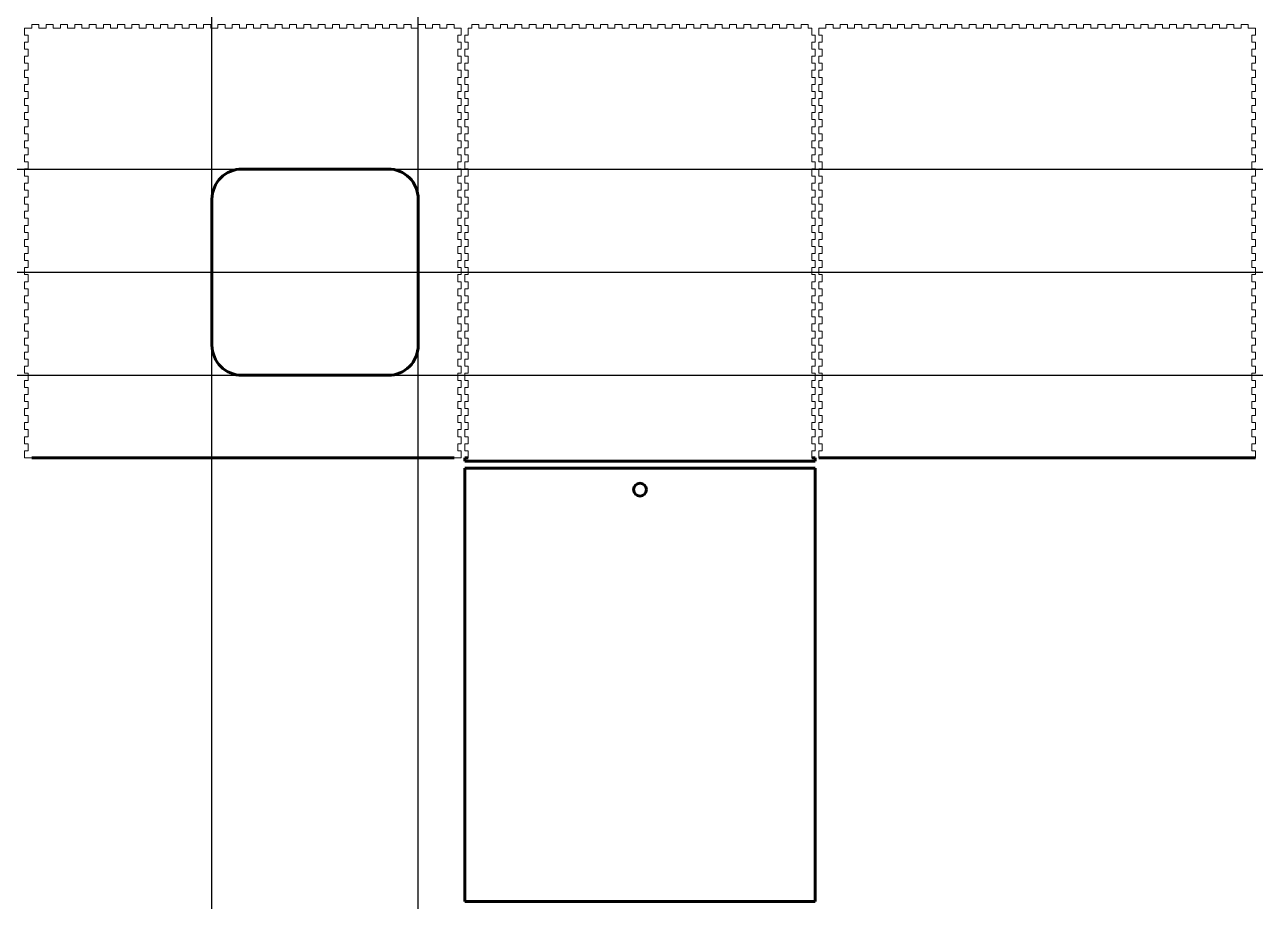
# Model space of a CAD drawing. Header units: millimetres. Extents: x 0 to 1432, y 0 to 2040.
# Drawn here: x 0 to 1432, y 0 to 1020 of the extents above; entities that cross this region are included whole.
import ezdxf

# ---------------------------------------------------------------- set-up
doc = ezdxf.new("R2010")
doc.units = ezdxf.units.MM
doc.linetypes.add('K5LT32768', pattern=[0])
doc.linetypes.add('K5LT_BASIC', pattern=[0])
doc.layers.add('1', color=7, linetype='Continuous')

msp = doc.modelspace()

# ---------------------------------------------------------------- linework, layer by layer
at = {"layer": '1', "color": 7, "linetype": 'K5LT32768', "lineweight": 18}
for p, q in [((8.33, 1016), (8.33, 1020)), ((8.33, 1020), (16.66, 1020)), ((16.66, 1020), (16.66, 1016)), ((24.98, 1016), (24.98, 1020)), ((24.98, 1020), (33.31, 1020)), ((33.31, 1020), (33.31, 1016)), ((41.64, 1016), (41.64, 1020)), ((41.64, 1020), (49.97, 1020)), ((49.97, 1020), (49.97, 1016)), ((58.3, 1016), (58.3, 1020)), ((58.3, 1020), (66.62, 1020)), ((66.62, 1020), (66.62, 1016)), ((74.95, 1016), (74.95, 1020)), ((74.95, 1020), (83.28, 1020)), ((83.28, 1020), (83.28, 1016)), ((91.61, 1016), (91.61, 1020)), ((91.61, 1020), (99.93, 1020)), ((99.93, 1020), (99.93, 1016)), ((108.26, 1016), (108.26, 1020)), ((108.26, 1020), (116.59, 1020)), ((116.59, 1020), (116.59, 1016)), ((124.92, 1016), (124.92, 1020)), ((124.92, 1020), (133.25, 1020)), ((133.25, 1020), (133.25, 1016)), ((141.57, 1016), (141.57, 1020)), ((141.57, 1020), (149.9, 1020)), ((149.9, 1020), (149.9, 1016)), ((158.23, 1016), (158.23, 1020)), ((158.23, 1020), (166.56, 1020)), ((166.56, 1020), (166.56, 1016)), ((174.88, 1016), (174.88, 1020)), ((174.88, 1020), (183.21, 1020)), ((183.21, 1020), (183.21, 1016)), ((191.54, 1016), (191.54, 1020)), ((191.54, 1020), (199.87, 1020)), ((199.87, 1020), (199.87, 1016)), ((208.2, 1016), (208.2, 1020)), ((208.2, 1020), (216.53, 1020)), ((216.53, 1020), (216.53, 1016)), ((224.85, 1016), (224.85, 1020)), ((224.85, 1020), (233.18, 1020)), ((233.18, 1020), (233.18, 1016)), ((241.51, 1016), (241.51, 1020)), ((241.51, 1020), (249.84, 1020)), ((249.84, 1020), (249.84, 1016)), ((258.16, 1016), (258.16, 1020)), ((258.16, 1020), (266.49, 1020)), ((266.49, 1020), (266.49, 1016)), ((274.82, 1016), (274.82, 1020)), ((274.82, 1020), (283.15, 1020)), ((283.15, 1020), (283.15, 1016)), ((291.48, 1016), (291.48, 1020)), ((291.48, 1020), (299.8, 1020)), ((299.8, 1020), (299.8, 1016)), ((308.13, 1016), (308.13, 1020)), ((308.13, 1020), (316.46, 1020)), ((316.46, 1020), (316.46, 1016)), ((324.79, 1016), (324.79, 1020)), ((324.79, 1020), (333.12, 1020)), ((333.12, 1020), (333.12, 1016)), ((341.44, 1016), (341.44, 1020)), ((341.44, 1020), (349.77, 1020)), ((349.77, 1020), (349.77, 1016)), ((358.1, 1016), (358.1, 1020)), ((358.1, 1020), (366.43, 1020)), ((366.43, 1020), (366.43, 1016)), ((374.75, 1016), (374.75, 1020)), ((374.75, 1020), (383.08, 1020)), ((383.08, 1020), (383.08, 1016)), ((391.41, 1016), (391.41, 1020)), ((391.41, 1020), (399.74, 1020)), ((399.74, 1020), (399.74, 1016)), ((408.07, 1016), (408.07, 1020)), ((408.07, 1020), (416.39, 1020)), ((416.39, 1020), (416.39, 1016)), ((424.72, 1016), (424.72, 1020)), ((424.72, 1020), (433.05, 1020)), ((433.05, 1020), (433.05, 1016)), ((441.38, 1016), (441.38, 1020)), ((441.38, 1020), (449.7, 1020)), ((449.7, 1020), (449.7, 1016)), ((458.03, 1016), (458.03, 1020)), ((458.03, 1020), (466.36, 1020)), ((466.36, 1020), (466.36, 1016)), ((474.69, 1016), (474.69, 1020)), ((474.69, 1020), (483.02, 1020)), ((483.02, 1020), (483.02, 1016)), ((491.34, 1016), (491.34, 1020)), ((491.34, 1020), (499.67, 1020)), ((499.67, 1020), (499.67, 1016)), ((528.65, 1020), (520.33, 1020)), ((520.33, 1020), (520.33, 1016)), ((528.65, 1016), (528.65, 1020)), ((545.31, 1020), (536.98, 1020)), ((536.98, 1020), (536.98, 1016)), ((545.31, 1016), (545.31, 1020)), ((561.96, 1020), (553.63, 1020)), ((553.63, 1020), (553.63, 1016)), ((561.96, 1016), (561.96, 1020)), ((578.61, 1020), (570.29, 1020)), ((570.29, 1020), (570.29, 1016)), ((578.61, 1016), (578.61, 1020)), ((595.26, 1020), (586.94, 1020)), ((586.94, 1020), (586.94, 1016)), ((595.26, 1016), (595.26, 1020)), ((611.92, 1020), (603.59, 1020)), ((603.59, 1020), (603.59, 1016)), ((611.92, 1016), (611.92, 1020)), ((628.57, 1020), (620.25, 1020)), ((620.25, 1020), (620.25, 1016)), ((628.57, 1016), (628.57, 1020)), ((645.22, 1020), (636.9, 1020)), ((636.9, 1020), (636.9, 1016)), ((645.22, 1016), (645.22, 1020)), ((661.88, 1020), (653.55, 1020)), ((653.55, 1020), (653.55, 1016)), ((661.88, 1016), (661.88, 1020)), ((678.53, 1020), (670.2, 1020)), ((670.2, 1020), (670.2, 1016)), ((678.53, 1016), (678.53, 1020)), ((695.18, 1020), (686.86, 1020)), ((686.86, 1020), (686.86, 1016)), ((695.18, 1016), (695.18, 1020)), ((711.84, 1020), (703.51, 1020)), ((703.51, 1020), (703.51, 1016)), ((711.84, 1016), (711.84, 1020)), ((728.49, 1020), (720.16, 1020)), ((720.16, 1020), (720.16, 1016)), ((728.49, 1016), (728.49, 1020)), ((745.14, 1020), (736.82, 1020)), ((736.82, 1020), (736.82, 1016)), ((745.14, 1016), (745.14, 1020)), ((761.8, 1020), (753.47, 1020)), ((753.47, 1020), (753.47, 1016)), ((761.8, 1016), (761.8, 1020)), ((778.45, 1020), (770.12, 1020)), ((770.12, 1020), (770.12, 1016)), ((778.45, 1016), (778.45, 1020)), ((795.1, 1020), (786.78, 1020)), ((786.78, 1020), (786.78, 1016)), ((795.1, 1016), (795.1, 1020)), ((811.75, 1020), (803.43, 1020)), ((803.43, 1020), (803.43, 1016)), ((811.75, 1016), (811.75, 1020)), ((828.41, 1020), (820.08, 1020)), ((820.08, 1020), (820.08, 1016)), ((828.41, 1016), (828.41, 1020)), ((845.06, 1020), (836.74, 1020)), ((836.74, 1020), (836.74, 1016)), ((845.06, 1016), (845.06, 1020)), ((861.71, 1020), (853.39, 1020)), ((853.39, 1020), (853.39, 1016)), ((861.71, 1016), (861.71, 1020)), ((878.37, 1020), (870.04, 1020)), ((870.04, 1020), (870.04, 1016)), ((878.37, 1016), (878.37, 1020)), ((895.02, 1020), (886.69, 1020)), ((886.69, 1020), (886.69, 1016)), ((895.02, 1016), (895.02, 1020)), ((911.67, 1020), (903.35, 1020)), ((903.35, 1020), (903.35, 1016)), ((911.67, 1016), (911.67, 1020)), ((940.66, 1020), (932.33, 1020)), ((932.33, 1020), (932.33, 1016)), ((940.66, 1016), (940.66, 1020)), ((957.31, 1020), (948.98, 1020)), ((948.98, 1020), (948.98, 1016)), ((957.31, 1016), (957.31, 1020)), ((973.97, 1020), (965.64, 1020)), ((965.64, 1020), (965.64, 1016)), ((973.97, 1016), (973.97, 1020)), ((990.62, 1020), (982.29, 1020)), ((982.29, 1020), (982.29, 1016)), ((990.62, 1016), (990.62, 1020)), ((1007.28, 1020), (998.95, 1020)), ((998.95, 1020), (998.95, 1016)), ((1007.28, 1016), (1007.28, 1020)), ((1023.93, 1020), (1015.61, 1020)), ((1015.61, 1020), (1015.61, 1016)), ((1023.93, 1016), (1023.93, 1020)), ((1040.59, 1020), (1032.26, 1020)), ((1032.26, 1020), (1032.26, 1016)), ((1040.59, 1016), (1040.59, 1020)), ((1057.25, 1020), (1048.92, 1020)), ((1048.92, 1020), (1048.92, 1016)), ((1057.25, 1016), (1057.25, 1020)), ((1073.9, 1020), (1065.57, 1020)), ((1065.57, 1020), (1065.57, 1016)), ((1073.9, 1016), (1073.9, 1020)), ((1090.56, 1020), (1082.23, 1020)), ((1082.23, 1020), (1082.23, 1016)), ((1090.56, 1016), (1090.56, 1020)), ((1107.21, 1020), (1098.88, 1020)), ((1098.88, 1020), (1098.88, 1016)), ((1107.21, 1016), (1107.21, 1020)), ((1123.87, 1020), (1115.54, 1020)), ((1115.54, 1020), (1115.54, 1016)), ((1123.87, 1016), (1123.87, 1020)), ((1140.53, 1020), (1132.2, 1020)), ((1132.2, 1020), (1132.2, 1016)), ((1140.53, 1016), (1140.53, 1020)), ((1157.18, 1020), (1148.85, 1020)), ((1148.85, 1020), (1148.85, 1016)), ((1157.18, 1016), (1157.18, 1020)), ((1173.84, 1020), (1165.51, 1020)), ((1165.51, 1020), (1165.51, 1016)), ((1173.84, 1016), (1173.84, 1020)), ((1190.49, 1020), (1182.16, 1020)), ((1182.16, 1020), (1182.16, 1016)), ((1190.49, 1016), (1190.49, 1020)), ((1207.15, 1020), (1198.82, 1020)), ((1198.82, 1020), (1198.82, 1016)), ((1207.15, 1016), (1207.15, 1020)), ((1223.8, 1020), (1215.47, 1020)), ((1215.47, 1020), (1215.47, 1016)), ((1223.8, 1016), (1223.8, 1020)), ((1240.46, 1020), (1232.13, 1020)), ((1232.13, 1020), (1232.13, 1016)), ((1240.46, 1016), (1240.46, 1020)), ((1257.12, 1020), (1248.79, 1020)), ((1248.79, 1020), (1248.79, 1016)), ((1257.12, 1016), (1257.12, 1020)), ((1273.77, 1020), (1265.44, 1020)), ((1265.44, 1020), (1265.44, 1016)), ((1273.77, 1016), (1273.77, 1020)), ((1290.43, 1020), (1282.1, 1020)), ((1282.1, 1020), (1282.1, 1016)), ((1290.43, 1016), (1290.43, 1020)), ((1307.08, 1020), (1298.75, 1020)), ((1298.75, 1020), (1298.75, 1016)), ((1307.08, 1016), (1307.08, 1020)), ((1323.74, 1020), (1315.41, 1020)), ((1315.41, 1020), (1315.41, 1016)), ((1323.74, 1016), (1323.74, 1020)), ((1340.39, 1020), (1332.07, 1020)), ((1332.07, 1020), (1332.07, 1016)), ((1340.39, 1016), (1340.39, 1020)), ((1357.05, 1020), (1348.72, 1020)), ((1348.72, 1020), (1348.72, 1016)), ((1357.05, 1016), (1357.05, 1020)), ((1373.7, 1020), (1365.38, 1020)), ((1365.38, 1020), (1365.38, 1016)), ((1373.7, 1016), (1373.7, 1020)), ((1390.36, 1020), (1382.03, 1020)), ((1382.03, 1020), (1382.03, 1016)), ((1390.36, 1016), (1390.36, 1020)), ((1407.02, 1020), (1398.69, 1020)), ((1398.69, 1020), (1398.69, 1016)), ((1407.02, 1016), (1407.02, 1020)), ((1423.67, 1020), (1415.34, 1020)), ((1415.34, 1020), (1415.34, 1016)), ((1423.67, 1016), (1423.67, 1020)), ((0, 1007.8), (0, 1016)), ((0, 1016), (8.33, 1016)), ((4, 1007.8), (0, 1007.8)), ((4, 999.61), (4, 1007.8)), ((16.66, 1016), (24.98, 1016)), ((33.31, 1016), (41.64, 1016)), ((49.97, 1016), (58.3, 1016)), ((66.62, 1016), (74.95, 1016)), ((83.28, 1016), (91.61, 1016)), ((99.93, 1016), (108.26, 1016)), ((116.59, 1016), (124.92, 1016)), ((133.25, 1016), (141.57, 1016)), ((149.9, 1016), (158.23, 1016)), ((166.56, 1016), (174.88, 1016)), ((183.21, 1016), (191.54, 1016)), ((199.87, 1016), (208.2, 1016)), ((216.53, 1016), (224.85, 1016)), ((233.18, 1016), (241.51, 1016)), ((249.84, 1016), (258.16, 1016)), ((266.49, 1016), (274.82, 1016)), ((283.15, 1016), (291.48, 1016)), ((299.8, 1016), (308.13, 1016)), ((316.46, 1016), (324.79, 1016)), ((333.12, 1016), (341.44, 1016)), ((349.77, 1016), (358.1, 1016)), ((366.43, 1016), (374.75, 1016)), ((383.08, 1016), (391.41, 1016)), ((399.74, 1016), (408.07, 1016)), ((416.39, 1016), (424.72, 1016)), ((433.05, 1016), (441.38, 1016)), ((449.7, 1016), (458.03, 1016)), ((466.36, 1016), (474.69, 1016)), ((483.02, 1016), (491.34, 1016)), ((499.67, 1016), (508, 1016)), ((508, 1007.8), (504, 1007.8)), ((504, 1007.8), (504, 999.61)), ((508, 1016), (508, 1007.8)), ((516, 1007.8), (512, 1007.8)), ((512, 1007.8), (512, 999.61)), ((520.33, 1016), (516, 1016)), ((516, 1016), (516, 1007.8)), ((536.98, 1016), (528.65, 1016)), ((553.63, 1016), (545.31, 1016)), ((570.29, 1016), (561.96, 1016)), ((586.94, 1016), (578.61, 1016)), ((603.59, 1016), (595.26, 1016)), ((620.25, 1016), (611.92, 1016)), ((636.9, 1016), (628.57, 1016)), ((653.55, 1016), (645.22, 1016)), ((670.2, 1016), (661.88, 1016)), ((686.86, 1016), (678.53, 1016)), ((703.51, 1016), (695.18, 1016)), ((720.16, 1016), (711.84, 1016)), ((736.82, 1016), (728.49, 1016)), ((753.47, 1016), (745.14, 1016)), ((770.12, 1016), (761.8, 1016)), ((786.78, 1016), (778.45, 1016)), ((803.43, 1016), (795.1, 1016)), ((820.08, 1016), (811.75, 1016)), ((836.74, 1016), (828.41, 1016)), ((853.39, 1016), (845.06, 1016)), ((870.04, 1016), (861.71, 1016)), ((886.69, 1016), (878.37, 1016)), ((903.35, 1016), (895.02, 1016)), ((916, 1016), (911.67, 1016)), ((916, 1007.8), (916, 1016)), ((920, 1007.8), (916, 1007.8)), ((920, 999.61), (920, 1007.8)), ((932.33, 1016), (924, 1016)), ((924, 1016), (924, 1007.8)), ((924, 1007.8), (928, 1007.8)), ((928, 1007.8), (928, 999.61)), ((948.98, 1016), (940.66, 1016)), ((965.64, 1016), (957.31, 1016)), ((982.29, 1016), (973.97, 1016)), ((998.95, 1016), (990.62, 1016)), ((1015.61, 1016), (1007.28, 1016)), ((1032.26, 1016), (1023.93, 1016)), ((1048.92, 1016), (1040.59, 1016)), ((1065.57, 1016), (1057.25, 1016)), ((1082.23, 1016), (1073.9, 1016)), ((1098.88, 1016), (1090.56, 1016)), ((1115.54, 1016), (1107.21, 1016)), ((1132.2, 1016), (1123.87, 1016)), ((1148.85, 1016), (1140.53, 1016)), ((1165.51, 1016), (1157.18, 1016)), ((1182.16, 1016), (1173.84, 1016)), ((1198.82, 1016), (1190.49, 1016)), ((1215.47, 1016), (1207.15, 1016)), ((1232.13, 1016), (1223.8, 1016)), ((1248.79, 1016), (1240.46, 1016)), ((1265.44, 1016), (1257.12, 1016)), ((1282.1, 1016), (1273.77, 1016)), ((1298.75, 1016), (1290.43, 1016)), ((1315.41, 1016), (1307.08, 1016)), ((1332.07, 1016), (1323.74, 1016)), ((1348.72, 1016), (1340.39, 1016)), ((1365.38, 1016), (1357.05, 1016)), ((1382.03, 1016), (1373.7, 1016)), ((1398.69, 1016), (1390.36, 1016)), ((1415.34, 1016), (1407.02, 1016)), ((1432, 1016), (1423.67, 1016)), ((1428, 999.61), (1428, 1007.8)), ((1428, 1007.8), (1432, 1007.8)), ((1432, 1007.8), (1432, 1016)), ((0, 991.41), (0, 999.61)), ((0, 999.61), (4, 999.61)), ((4, 991.41), (0, 991.41)), ((4, 983.21), (4, 991.41)), ((504, 999.61), (508, 999.61)), ((508, 991.41), (504, 991.41)), ((504, 991.41), (504, 983.21)), ((508, 999.61), (508, 991.41)), ((512, 999.61), (516, 999.61)), ((516, 991.41), (512, 991.41)), ((512, 991.41), (512, 983.21)), ((516, 999.61), (516, 991.41)), ((916, 991.41), (916, 999.61)), ((916, 999.61), (920, 999.61)), ((920, 991.41), (916, 991.41)), ((920, 983.21), (920, 991.41)), ((928, 999.61), (924, 999.61)), ((924, 999.61), (924, 991.41)), ((924, 991.41), (928, 991.41)), ((928, 991.41), (928, 983.21)), ((1432, 999.61), (1428, 999.61)), ((1428, 983.21), (1428, 991.41)), ((1428, 991.41), (1432, 991.41)), ((1432, 991.41), (1432, 999.61)), ((0, 975.02), (0, 983.21)), ((0, 983.21), (4, 983.21)), ((4, 975.02), (0, 975.02)), ((4, 966.82), (4, 975.02)), ((504, 983.21), (508, 983.21)), ((508, 975.02), (504, 975.02)), ((504, 975.02), (504, 966.82)), ((508, 983.21), (508, 975.02)), ((512, 983.21), (516, 983.21)), ((516, 975.02), (512, 975.02)), ((512, 975.02), (512, 966.82)), ((516, 983.21), (516, 975.02)), ((916, 975.02), (916, 983.21)), ((916, 983.21), (920, 983.21)), ((920, 975.02), (916, 975.02)), ((920, 966.82), (920, 975.02)), ((928, 983.21), (924, 983.21)), ((924, 983.21), (924, 975.02)), ((924, 975.02), (928, 975.02)), ((928, 975.02), (928, 966.82)), ((1432, 983.21), (1428, 983.21)), ((1428, 966.82), (1428, 975.02)), ((1428, 975.02), (1432, 975.02)), ((1432, 975.02), (1432, 983.21)), ((0, 958.62), (0, 966.82)), ((0, 966.82), (4, 966.82)), ((504, 966.82), (508, 966.82)), ((508, 966.82), (508, 958.62)), ((512, 966.82), (516, 966.82)), ((516, 966.82), (516, 958.62)), ((916, 958.62), (916, 966.82)), ((916, 966.82), (920, 966.82)), ((928, 966.82), (924, 966.82)), ((924, 966.82), (924, 958.62)), ((1432, 966.82), (1428, 966.82)), ((1432, 958.62), (1432, 966.82)), ((4, 958.62), (0, 958.62)), ((0, 942.23), (0, 950.43)), ((0, 950.43), (4, 950.43)), ((4, 950.43), (4, 958.62)), ((508, 958.62), (504, 958.62)), ((504, 958.62), (504, 950.43)), ((504, 950.43), (508, 950.43)), ((508, 950.43), (508, 942.23)), ((516, 958.62), (512, 958.62)), ((512, 958.62), (512, 950.43)), ((512, 950.43), (516, 950.43)), ((516, 950.43), (516, 942.23)), ((920, 958.62), (916, 958.62)), ((916, 942.23), (916, 950.43)), ((916, 950.43), (920, 950.43)), ((920, 950.43), (920, 958.62)), ((924, 958.62), (928, 958.62)), ((928, 950.43), (924, 950.43)), ((924, 950.43), (924, 942.23)), ((928, 958.62), (928, 950.43)), ((1428, 950.43), (1428, 958.62)), ((1428, 958.62), (1432, 958.62)), ((1432, 950.43), (1428, 950.43)), ((1432, 942.23), (1432, 950.43)), ((4, 942.23), (0, 942.23)), ((0, 925.84), (0, 934.03)), ((0, 934.03), (4, 934.03)), ((4, 934.03), (4, 942.23)), ((508, 942.23), (504, 942.23)), ((504, 942.23), (504, 934.03)), ((504, 934.03), (508, 934.03)), ((508, 934.03), (508, 925.84)), ((516, 942.23), (512, 942.23)), ((512, 942.23), (512, 934.03)), ((512, 934.03), (516, 934.03)), ((516, 934.03), (516, 925.84)), ((920, 942.23), (916, 942.23)), ((916, 925.84), (916, 934.03)), ((916, 934.03), (920, 934.03)), ((920, 934.03), (920, 942.23)), ((924, 942.23), (928, 942.23)), ((928, 934.03), (924, 934.03)), ((924, 934.03), (924, 925.84)), ((928, 942.23), (928, 934.03)), ((1428, 934.03), (1428, 942.23)), ((1428, 942.23), (1432, 942.23)), ((1432, 934.03), (1428, 934.03)), ((1432, 925.84), (1432, 934.03)), ((4, 925.84), (0, 925.84)), ((0, 909.44), (0, 917.64)), ((0, 917.64), (4, 917.64)), ((4, 917.64), (4, 925.84)), ((508, 925.84), (504, 925.84)), ((504, 925.84), (504, 917.64)), ((504, 917.64), (508, 917.64)), ((508, 917.64), (508, 909.44)), ((516, 925.84), (512, 925.84)), ((512, 925.84), (512, 917.64)), ((512, 917.64), (516, 917.64)), ((516, 917.64), (516, 909.44)), ((920, 925.84), (916, 925.84)), ((916, 909.44), (916, 917.64)), ((916, 917.64), (920, 917.64)), ((920, 917.64), (920, 925.84)), ((924, 925.84), (928, 925.84)), ((928, 917.64), (924, 917.64)), ((924, 917.64), (924, 909.44)), ((928, 925.84), (928, 917.64)), ((1428, 917.64), (1428, 925.84)), ((1428, 925.84), (1432, 925.84)), ((1432, 917.64), (1428, 917.64)), ((1432, 909.44), (1432, 917.64)), ((4, 909.44), (0, 909.44)), ((4, 901.25), (4, 909.44)), ((508, 909.44), (504, 909.44)), ((504, 909.44), (504, 901.25)), ((516, 909.44), (512, 909.44)), ((512, 909.44), (512, 901.25)), ((920, 909.44), (916, 909.44)), ((920, 901.25), (920, 909.44)), ((924, 909.44), (928, 909.44)), ((928, 909.44), (928, 901.25)), ((1428, 901.25), (1428, 909.44)), ((1428, 909.44), (1432, 909.44)), ((0, 893.05), (0, 901.25)), ((0, 901.25), (4, 901.25)), ((4, 893.05), (0, 893.05)), ((4, 884.85), (4, 893.05)), ((504, 901.25), (508, 901.25)), ((508, 893.05), (504, 893.05)), ((504, 893.05), (504, 884.85)), ((508, 901.25), (508, 893.05)), ((512, 901.25), (516, 901.25)), ((516, 893.05), (512, 893.05)), ((512, 893.05), (512, 884.85)), ((516, 901.25), (516, 893.05)), ((916, 893.05), (916, 901.25)), ((916, 901.25), (920, 901.25)), ((920, 893.05), (916, 893.05)), ((920, 884.85), (920, 893.05)), ((928, 901.25), (924, 901.25)), ((924, 901.25), (924, 893.05)), ((924, 893.05), (928, 893.05)), ((928, 893.05), (928, 884.85)), ((1432, 901.25), (1428, 901.25)), ((1428, 884.85), (1428, 893.05)), ((1428, 893.05), (1432, 893.05)), ((1432, 893.05), (1432, 901.25)), ((0, 876.66), (0, 884.85)), ((0, 884.85), (4, 884.85)), ((4, 876.66), (0, 876.66)), ((4, 868.46), (4, 876.66)), ((504, 884.85), (508, 884.85)), ((508, 876.66), (504, 876.66)), ((504, 876.66), (504, 868.46)), ((508, 884.85), (508, 876.66)), ((512, 884.85), (516, 884.85)), ((516, 876.66), (512, 876.66)), ((512, 876.66), (512, 868.46)), ((516, 884.85), (516, 876.66)), ((916, 876.66), (916, 884.85)), ((916, 884.85), (920, 884.85)), ((920, 876.66), (916, 876.66)), ((920, 868.46), (920, 876.66)), ((928, 884.85), (924, 884.85)), ((924, 884.85), (924, 876.66)), ((924, 876.66), (928, 876.66)), ((928, 876.66), (928, 868.46)), ((1432, 884.85), (1428, 884.85)), ((1428, 868.46), (1428, 876.66)), ((1428, 876.66), (1432, 876.66)), ((1432, 876.66), (1432, 884.85)), ((0, 860.26), (0, 868.46)), ((0, 868.46), (4, 868.46)), ((4, 860.26), (0, 860.26)), ((4, 852.07), (4, 860.26)), ((504, 868.46), (508, 868.46)), ((508, 860.26), (504, 860.26)), ((504, 860.26), (504, 852.07)), ((508, 868.46), (508, 860.26)), ((512, 868.46), (516, 868.46)), ((516, 860.26), (512, 860.26)), ((512, 860.26), (512, 852.07)), ((516, 868.46), (516, 860.26)), ((916, 860.26), (916, 868.46)), ((916, 868.46), (920, 868.46)), ((920, 860.26), (916, 860.26)), ((920, 852.07), (920, 860.26)), ((928, 868.46), (924, 868.46)), ((924, 868.46), (924, 860.26)), ((924, 860.26), (928, 860.26)), ((928, 860.26), (928, 852.07)), ((1432, 868.46), (1428, 868.46)), ((1428, 852.07), (1428, 860.26)), ((1428, 860.26), (1432, 860.26)), ((1432, 860.26), (1432, 868.46)), ((0, 843.87), (0, 852.07)), ((0, 852.07), (4, 852.07)), ((504, 852.07), (508, 852.07)), ((508, 852.07), (508, 843.87)), ((512, 852.07), (516, 852.07)), ((516, 852.07), (516, 843.87)), ((916, 843.87), (916, 852.07)), ((916, 852.07), (920, 852.07)), ((928, 852.07), (924, 852.07)), ((924, 852.07), (924, 843.87)), ((1432, 852.07), (1428, 852.07)), ((1432, 843.87), (1432, 852.07)), ((4, 843.87), (0, 843.87)), ((0, 827.48), (0, 835.67)), ((0, 835.67), (4, 835.67)), ((4, 835.67), (4, 843.87)), ((508, 843.87), (504, 843.87)), ((504, 843.87), (504, 835.67)), ((504, 835.67), (508, 835.67)), ((508, 835.67), (508, 827.48)), ((516, 843.87), (512, 843.87)), ((512, 843.87), (512, 835.67)), ((512, 835.67), (516, 835.67)), ((516, 835.67), (516, 827.48)), ((920, 843.87), (916, 843.87)), ((916, 827.48), (916, 835.67)), ((916, 835.67), (920, 835.67)), ((920, 835.67), (920, 843.87)), ((924, 843.87), (928, 843.87)), ((928, 835.67), (924, 835.67)), ((924, 835.67), (924, 827.48)), ((928, 843.87), (928, 835.67)), ((1428, 835.67), (1428, 843.87)), ((1428, 843.87), (1432, 843.87)), ((1432, 835.67), (1428, 835.67)), ((1432, 827.48), (1432, 835.67)), ((4, 827.48), (0, 827.48)), ((0, 811.08), (0, 819.28)), ((0, 819.28), (4, 819.28)), ((4, 819.28), (4, 827.48)), ((508, 827.48), (504, 827.48)), ((504, 827.48), (504, 819.28)), ((504, 819.28), (508, 819.28)), ((508, 819.28), (508, 811.08)), ((516, 827.48), (512, 827.48)), ((512, 827.48), (512, 819.28)), ((512, 819.28), (516, 819.28)), ((516, 819.28), (516, 811.08)), ((920, 827.48), (916, 827.48)), ((916, 811.08), (916, 819.28)), ((916, 819.28), (920, 819.28)), ((920, 819.28), (920, 827.48)), ((924, 827.48), (928, 827.48)), ((928, 819.28), (924, 819.28)), ((924, 819.28), (924, 811.08)), ((928, 827.48), (928, 819.28)), ((1428, 819.28), (1428, 827.48)), ((1428, 827.48), (1432, 827.48)), ((1432, 819.28), (1428, 819.28)), ((1432, 811.08), (1432, 819.28)), ((4, 811.08), (0, 811.08)), ((0, 794.69), (0, 802.88)), ((0, 802.88), (4, 802.88)), ((4, 802.88), (4, 811.08)), ((508, 811.08), (504, 811.08)), ((504, 811.08), (504, 802.88)), ((504, 802.88), (508, 802.88)), ((508, 802.88), (508, 794.69)), ((516, 811.08), (512, 811.08)), ((512, 811.08), (512, 802.88)), ((512, 802.88), (516, 802.88)), ((516, 802.88), (516, 794.69)), ((920, 811.08), (916, 811.08)), ((916, 794.69), (916, 802.88)), ((916, 802.88), (920, 802.88)), ((920, 802.88), (920, 811.08)), ((924, 811.08), (928, 811.08)), ((928, 802.88), (924, 802.88)), ((924, 802.88), (924, 794.69)), ((928, 811.08), (928, 802.88)), ((1428, 802.88), (1428, 811.08)), ((1428, 811.08), (1432, 811.08)), ((1432, 802.88), (1428, 802.88)), ((1432, 794.69), (1432, 802.88)), ((4, 794.69), (0, 794.69)), ((4, 786.49), (4, 794.69)), ((508, 794.69), (504, 794.69)), ((504, 794.69), (504, 786.49)), ((516, 794.69), (512, 794.69)), ((512, 794.69), (512, 786.49)), ((920, 794.69), (916, 794.69)), ((920, 786.49), (920, 794.69)), ((924, 794.69), (928, 794.69)), ((928, 794.69), (928, 786.49)), ((1428, 786.49), (1428, 794.69)), ((1428, 794.69), (1432, 794.69)), ((0, 778.29), (0, 786.49)), ((0, 786.49), (4, 786.49)), ((4, 778.29), (0, 778.29)), ((4, 770.1), (4, 778.29)), ((504, 786.49), (508, 786.49)), ((508, 778.29), (504, 778.29)), ((504, 778.29), (504, 770.1)), ((508, 786.49), (508, 778.29)), ((512, 786.49), (516, 786.49)), ((516, 778.29), (512, 778.29)), ((512, 778.29), (512, 770.1)), ((516, 786.49), (516, 778.29)), ((916, 778.29), (916, 786.49)), ((916, 786.49), (920, 786.49)), ((920, 778.29), (916, 778.29)), ((920, 770.1), (920, 778.29)), ((928, 786.49), (924, 786.49)), ((924, 786.49), (924, 778.29)), ((924, 778.29), (928, 778.29)), ((928, 778.29), (928, 770.1)), ((1432, 786.49), (1428, 786.49)), ((1428, 770.1), (1428, 778.29)), ((1428, 778.29), (1432, 778.29)), ((1432, 778.29), (1432, 786.49)), ((0, 761.9), (0, 770.1)), ((0, 770.1), (4, 770.1)), ((4, 761.9), (0, 761.9)), ((4, 753.71), (4, 761.9)), ((504, 770.1), (508, 770.1)), ((508, 761.9), (504, 761.9)), ((504, 761.9), (504, 753.71)), ((508, 770.1), (508, 761.9)), ((512, 770.1), (516, 770.1)), ((516, 761.9), (512, 761.9)), ((512, 761.9), (512, 753.71)), ((516, 770.1), (516, 761.9)), ((916, 761.9), (916, 770.1)), ((916, 770.1), (920, 770.1)), ((920, 761.9), (916, 761.9)), ((920, 753.71), (920, 761.9)), ((928, 770.1), (924, 770.1)), ((924, 770.1), (924, 761.9)), ((924, 761.9), (928, 761.9)), ((928, 761.9), (928, 753.71)), ((1432, 770.1), (1428, 770.1)), ((1428, 753.71), (1428, 761.9)), ((1428, 761.9), (1432, 761.9)), ((1432, 761.9), (1432, 770.1)), ((0, 745.51), (0, 753.71)), ((0, 753.71), (4, 753.71)), ((4, 745.51), (0, 745.51)), ((4, 737.31), (4, 745.51)), ((504, 753.71), (508, 753.71)), ((508, 745.51), (504, 745.51)), ((504, 745.51), (504, 737.31)), ((508, 753.71), (508, 745.51)), ((512, 753.71), (516, 753.71)), ((516, 745.51), (512, 745.51)), ((512, 745.51), (512, 737.31)), ((516, 753.71), (516, 745.51)), ((916, 745.51), (916, 753.71)), ((916, 753.71), (920, 753.71)), ((920, 745.51), (916, 745.51)), ((920, 737.31), (920, 745.51)), ((928, 753.71), (924, 753.71)), ((924, 753.71), (924, 745.51)), ((924, 745.51), (928, 745.51)), ((928, 745.51), (928, 737.31)), ((1432, 753.71), (1428, 753.71)), ((1428, 737.31), (1428, 745.51)), ((1428, 745.51), (1432, 745.51)), ((1432, 745.51), (1432, 753.71)), ((0, 729.12), (0, 737.31)), ((0, 737.31), (4, 737.31)), ((504, 737.31), (508, 737.31)), ((508, 737.31), (508, 729.12)), ((512, 737.31), (516, 737.31)), ((516, 737.31), (516, 729.12)), ((916, 729.12), (916, 737.31)), ((916, 737.31), (920, 737.31)), ((928, 737.31), (924, 737.31)), ((924, 737.31), (924, 729.12)), ((1432, 737.31), (1428, 737.31)), ((1432, 729.12), (1432, 737.31)), ((4, 729.12), (0, 729.12)), ((0, 712.72), (0, 720.92)), ((0, 720.92), (4, 720.92)), ((4, 720.92), (4, 729.12)), ((508, 729.12), (504, 729.12)), ((504, 729.12), (504, 720.92)), ((504, 720.92), (508, 720.92)), ((508, 720.92), (508, 712.72)), ((516, 729.12), (512, 729.12)), ((512, 729.12), (512, 720.92)), ((512, 720.92), (516, 720.92)), ((516, 720.92), (516, 712.72)), ((920, 729.12), (916, 729.12)), ((916, 712.72), (916, 720.92)), ((916, 720.92), (920, 720.92)), ((920, 720.92), (920, 729.12)), ((924, 729.12), (928, 729.12)), ((928, 720.92), (924, 720.92)), ((924, 720.92), (924, 712.72)), ((928, 729.12), (928, 720.92)), ((1428, 720.92), (1428, 729.12)), ((1428, 729.12), (1432, 729.12)), ((1432, 720.92), (1428, 720.92)), ((1432, 712.72), (1432, 720.92)), ((4, 712.72), (0, 712.72)), ((0, 696.33), (0, 704.52)), ((0, 704.52), (4, 704.52)), ((4, 704.52), (4, 712.72)), ((508, 712.72), (504, 712.72)), ((504, 712.72), (504, 704.52)), ((504, 704.52), (508, 704.52)), ((508, 704.52), (508, 696.33)), ((516, 712.72), (512, 712.72)), ((512, 712.72), (512, 704.52)), ((512, 704.52), (516, 704.52)), ((516, 704.52), (516, 696.33)), ((920, 712.72), (916, 712.72)), ((916, 696.33), (916, 704.52)), ((916, 704.52), (920, 704.52)), ((920, 704.52), (920, 712.72)), ((924, 712.72), (928, 712.72)), ((928, 704.52), (924, 704.52)), ((924, 704.52), (924, 696.33)), ((928, 712.72), (928, 704.52)), ((1428, 704.52), (1428, 712.72)), ((1428, 712.72), (1432, 712.72)), ((1432, 704.52), (1428, 704.52)), ((1432, 696.33), (1432, 704.52)), ((4, 696.33), (0, 696.33)), ((0, 679.93), (0, 688.13)), ((0, 688.13), (4, 688.13)), ((4, 688.13), (4, 696.33)), ((508, 696.33), (504, 696.33)), ((504, 696.33), (504, 688.13)), ((504, 688.13), (508, 688.13)), ((508, 688.13), (508, 679.93)), ((516, 696.33), (512, 696.33)), ((512, 696.33), (512, 688.13)), ((512, 688.13), (516, 688.13)), ((516, 688.13), (516, 679.93)), ((920, 696.33), (916, 696.33)), ((916, 679.93), (916, 688.13)), ((916, 688.13), (920, 688.13)), ((920, 688.13), (920, 696.33)), ((924, 696.33), (928, 696.33)), ((928, 688.13), (924, 688.13)), ((924, 688.13), (924, 679.93)), ((928, 696.33), (928, 688.13)), ((1428, 688.13), (1428, 696.33)), ((1428, 696.33), (1432, 696.33)), ((1432, 688.13), (1428, 688.13)), ((1432, 679.93), (1432, 688.13)), ((4, 679.93), (0, 679.93)), ((4, 671.74), (4, 679.93)), ((508, 679.93), (504, 679.93)), ((504, 679.93), (504, 671.74)), ((516, 679.93), (512, 679.93)), ((512, 679.93), (512, 671.74)), ((920, 679.93), (916, 679.93)), ((920, 671.74), (920, 679.93)), ((924, 679.93), (928, 679.93)), ((928, 679.93), (928, 671.74)), ((1428, 671.74), (1428, 679.93)), ((1428, 679.93), (1432, 679.93)), ((0, 663.54), (0, 671.74)), ((0, 671.74), (4, 671.74)), ((4, 663.54), (0, 663.54)), ((4, 655.34), (4, 663.54)), ((504, 671.74), (508, 671.74)), ((508, 663.54), (504, 663.54)), ((504, 663.54), (504, 655.34)), ((508, 671.74), (508, 663.54)), ((512, 671.74), (516, 671.74)), ((516, 663.54), (512, 663.54)), ((512, 663.54), (512, 655.34)), ((516, 671.74), (516, 663.54)), ((916, 663.54), (916, 671.74)), ((916, 671.74), (920, 671.74)), ((920, 663.54), (916, 663.54)), ((920, 655.34), (920, 663.54)), ((928, 671.74), (924, 671.74)), ((924, 671.74), (924, 663.54)), ((924, 663.54), (928, 663.54)), ((928, 663.54), (928, 655.34)), ((1432, 671.74), (1428, 671.74)), ((1428, 655.34), (1428, 663.54)), ((1428, 663.54), (1432, 663.54)), ((1432, 663.54), (1432, 671.74)), ((0, 647.15), (0, 655.34)), ((0, 655.34), (4, 655.34)), ((4, 647.15), (0, 647.15)), ((4, 638.95), (4, 647.15)), ((504, 655.34), (508, 655.34)), ((508, 647.15), (504, 647.15)), ((504, 647.15), (504, 638.95)), ((508, 655.34), (508, 647.15)), ((512, 655.34), (516, 655.34)), ((516, 647.15), (512, 647.15)), ((512, 647.15), (512, 638.95)), ((516, 655.34), (516, 647.15)), ((916, 647.15), (916, 655.34)), ((916, 655.34), (920, 655.34)), ((920, 647.15), (916, 647.15)), ((920, 638.95), (920, 647.15)), ((928, 655.34), (924, 655.34)), ((924, 655.34), (924, 647.15)), ((924, 647.15), (928, 647.15)), ((928, 647.15), (928, 638.95)), ((1432, 655.34), (1428, 655.34)), ((1428, 638.95), (1428, 647.15)), ((1428, 647.15), (1432, 647.15)), ((1432, 647.15), (1432, 655.34)), ((0, 630.75), (0, 638.95)), ((0, 638.95), (4, 638.95)), ((4, 630.75), (0, 630.75)), ((4, 622.56), (4, 630.75)), ((504, 638.95), (508, 638.95)), ((508, 630.75), (504, 630.75)), ((504, 630.75), (504, 622.56)), ((508, 638.95), (508, 630.75)), ((512, 638.95), (516, 638.95)), ((516, 630.75), (512, 630.75)), ((512, 630.75), (512, 622.56)), ((516, 638.95), (516, 630.75)), ((916, 630.75), (916, 638.95)), ((916, 638.95), (920, 638.95)), ((920, 630.75), (916, 630.75)), ((920, 622.56), (920, 630.75)), ((928, 638.95), (924, 638.95)), ((924, 638.95), (924, 630.75)), ((924, 630.75), (928, 630.75)), ((928, 630.75), (928, 622.56)), ((1432, 638.95), (1428, 638.95)), ((1428, 622.56), (1428, 630.75)), ((1428, 630.75), (1432, 630.75)), ((1432, 630.75), (1432, 638.95)), ((0, 614.36), (0, 622.56)), ((0, 622.56), (4, 622.56)), ((504, 622.56), (508, 622.56)), ((508, 622.56), (508, 614.36)), ((512, 622.56), (516, 622.56)), ((516, 622.56), (516, 614.36)), ((916, 614.36), (916, 622.56)), ((916, 622.56), (920, 622.56)), ((928, 622.56), (924, 622.56)), ((924, 622.56), (924, 614.36)), ((1432, 622.56), (1428, 622.56)), ((1432, 614.36), (1432, 622.56)), ((4, 614.36), (0, 614.36)), ((0, 597.97), (0, 606.16)), ((0, 606.16), (4, 606.16)), ((4, 606.16), (4, 614.36)), ((508, 614.36), (504, 614.36)), ((504, 614.36), (504, 606.16)), ((504, 606.16), (508, 606.16)), ((508, 606.16), (508, 597.97)), ((516, 614.36), (512, 614.36)), ((512, 614.36), (512, 606.16)), ((512, 606.16), (516, 606.16)), ((516, 606.16), (516, 597.97)), ((920, 614.36), (916, 614.36)), ((916, 597.97), (916, 606.16)), ((916, 606.16), (920, 606.16)), ((920, 606.16), (920, 614.36)), ((924, 614.36), (928, 614.36)), ((928, 606.16), (924, 606.16)), ((924, 606.16), (924, 597.97)), ((928, 614.36), (928, 606.16)), ((1428, 606.16), (1428, 614.36)), ((1428, 614.36), (1432, 614.36)), ((1432, 606.16), (1428, 606.16)), ((1432, 597.97), (1432, 606.16)), ((4, 597.97), (0, 597.97)), ((0, 581.57), (0, 589.77)), ((0, 589.77), (4, 589.77)), ((4, 589.77), (4, 597.97)), ((508, 597.97), (504, 597.97)), ((504, 597.97), (504, 589.77)), ((504, 589.77), (508, 589.77)), ((508, 589.77), (508, 581.57)), ((516, 597.97), (512, 597.97)), ((512, 597.97), (512, 589.77)), ((512, 589.77), (516, 589.77)), ((516, 589.77), (516, 581.57)), ((920, 597.97), (916, 597.97)), ((916, 581.57), (916, 589.77)), ((916, 589.77), (920, 589.77)), ((920, 589.77), (920, 597.97)), ((924, 597.97), (928, 597.97)), ((928, 589.77), (924, 589.77)), ((924, 589.77), (924, 581.57)), ((928, 597.97), (928, 589.77)), ((1428, 589.77), (1428, 597.97)), ((1428, 597.97), (1432, 597.97)), ((1432, 589.77), (1428, 589.77)), ((1432, 581.57), (1432, 589.77)), ((4, 581.57), (0, 581.57)), ((0, 565.18), (0, 573.38)), ((0, 573.38), (4, 573.38)), ((4, 573.38), (4, 581.57)), ((508, 581.57), (504, 581.57)), ((504, 581.57), (504, 573.38)), ((504, 573.38), (508, 573.38)), ((508, 573.38), (508, 565.18)), ((516, 581.57), (512, 581.57)), ((512, 581.57), (512, 573.38)), ((512, 573.38), (516, 573.38)), ((516, 573.38), (516, 565.18)), ((920, 581.57), (916, 581.57)), ((916, 565.18), (916, 573.38)), ((916, 573.38), (920, 573.38)), ((920, 573.38), (920, 581.57)), ((924, 581.57), (928, 581.57)), ((928, 573.38), (924, 573.38)), ((924, 573.38), (924, 565.18)), ((928, 581.57), (928, 573.38)), ((1428, 573.38), (1428, 581.57)), ((1428, 581.57), (1432, 581.57)), ((1432, 573.38), (1428, 573.38)), ((1432, 565.18), (1432, 573.38)), ((4, 565.18), (0, 565.18)), ((4, 556.98), (4, 565.18)), ((508, 565.18), (504, 565.18)), ((504, 565.18), (504, 556.98)), ((516, 565.18), (512, 565.18)), ((512, 565.18), (512, 556.98)), ((920, 565.18), (916, 565.18)), ((920, 556.98), (920, 565.18)), ((924, 565.18), (928, 565.18)), ((928, 565.18), (928, 556.98)), ((1428, 556.98), (1428, 565.18)), ((1428, 565.18), (1432, 565.18)), ((0, 548.79), (0, 556.98)), ((0, 556.98), (4, 556.98)), ((4, 548.79), (0, 548.79)), ((4, 540.59), (4, 548.79)), ((504, 556.98), (508, 556.98)), ((508, 548.79), (504, 548.79)), ((504, 548.79), (504, 540.59)), ((508, 556.98), (508, 548.79)), ((512, 556.98), (516, 556.98)), ((516, 548.79), (512, 548.79)), ((512, 548.79), (512, 540.59)), ((516, 556.98), (516, 548.79)), ((916, 548.79), (916, 556.98)), ((916, 556.98), (920, 556.98)), ((920, 548.79), (916, 548.79)), ((920, 540.59), (920, 548.79)), ((928, 556.98), (924, 556.98)), ((924, 556.98), (924, 548.79)), ((924, 548.79), (928, 548.79)), ((928, 548.79), (928, 540.59)), ((1432, 556.98), (1428, 556.98)), ((1428, 540.59), (1428, 548.79)), ((1428, 548.79), (1432, 548.79)), ((1432, 548.79), (1432, 556.98)), ((0, 532.39), (0, 540.59)), ((0, 540.59), (4, 540.59)), ((4, 532.39), (0, 532.39)), ((4, 524.2), (4, 532.39)), ((504, 540.59), (508, 540.59)), ((508, 532.39), (504, 532.39)), ((504, 532.39), (504, 524.2)), ((508, 540.59), (508, 532.39)), ((512, 540.59), (516, 540.59)), ((516, 532.39), (512, 532.39)), ((512, 532.39), (512, 524.2)), ((516, 540.59), (516, 532.39)), ((916, 532.39), (916, 540.59)), ((916, 540.59), (920, 540.59)), ((920, 532.39), (916, 532.39)), ((920, 524.2), (920, 532.39)), ((928, 540.59), (924, 540.59)), ((924, 540.59), (924, 532.39)), ((924, 532.39), (928, 532.39)), ((928, 532.39), (928, 524.2)), ((1432, 540.59), (1428, 540.59)), ((1428, 524.2), (1428, 532.39)), ((1428, 532.39), (1432, 532.39)), ((1432, 532.39), (1432, 540.59)), ((0, 516), (0, 524.2)), ((0, 524.2), (4, 524.2)), ((8.33, 516), (0, 516)), ((508, 516), (499.67, 516)), ((504, 524.2), (508, 524.2)), ((508, 524.2), (508, 516)), ((512, 524.2), (516, 524.2)), ((516, 524.2), (516, 516)), ((916, 516), (916, 524.2)), ((916, 524.2), (920, 524.2)), ((928, 524.2), (924, 524.2)), ((924, 524.2), (924, 516)), ((1432, 524.2), (1428, 524.2)), ((1432, 516), (1432, 524.2))]:
    msp.add_line(p, q, dxfattribs=at)
at = {"layer": '1', "color": 143, "linetype": 'K5LT_BASIC', "lineweight": 60, "true_color": 0x33acca}
for p, q in [((423, 852), (253, 852)), ((218, 817), (218, 647)), ((458, 647), (458, 817)), ((253, 612), (423, 612)), ((8.33, 516), (499.67, 516)), ((516, 516), (512, 516)), ((512, 516), (512, 512)), ((916, 516), (920, 516)), ((920, 512), (920, 516)), ((1432, 516), (924, 516)), ((512, 512), (920, 512)), ((520.33, 504), (512, 504)), ((512, 504), (512, 0)), ((911.67, 504), (520.33, 504)), ((911.67, 504), (920, 504)), ((920, 504), (920, 0)), ((512, 0), (920, 0))]:
    msp.add_line(p, q, dxfattribs=at)
at = {"layer": '1', "color": 232, "true_color": 0xc52b79}
for p, direction in [((218, 688.13), (0, 1)), ((458, 778.29), (0, 1)), ((144.04, 852), (1, 0)), ((224.85, 732), (1, 0)), ((185.56, 612), (1, 0))]:
    msp.add_xline(p, direction, dxfattribs=at)
at = {"layer": '1', "color": 143, "linetype": 'K5LT_BASIC', "lineweight": 60, "true_color": 0x33acca}
msp.add_circle((716, 479), 7.5, dxfattribs=at)
for centre, start, end in [((253, 817), 90, 180), ((423, 817), 0, 90), ((253, 647), 180, 270), ((423, 647), 270, 0)]:
    msp.add_arc(centre, 35, start, end, dxfattribs=at)

doc.saveas('drawing.dxf')
